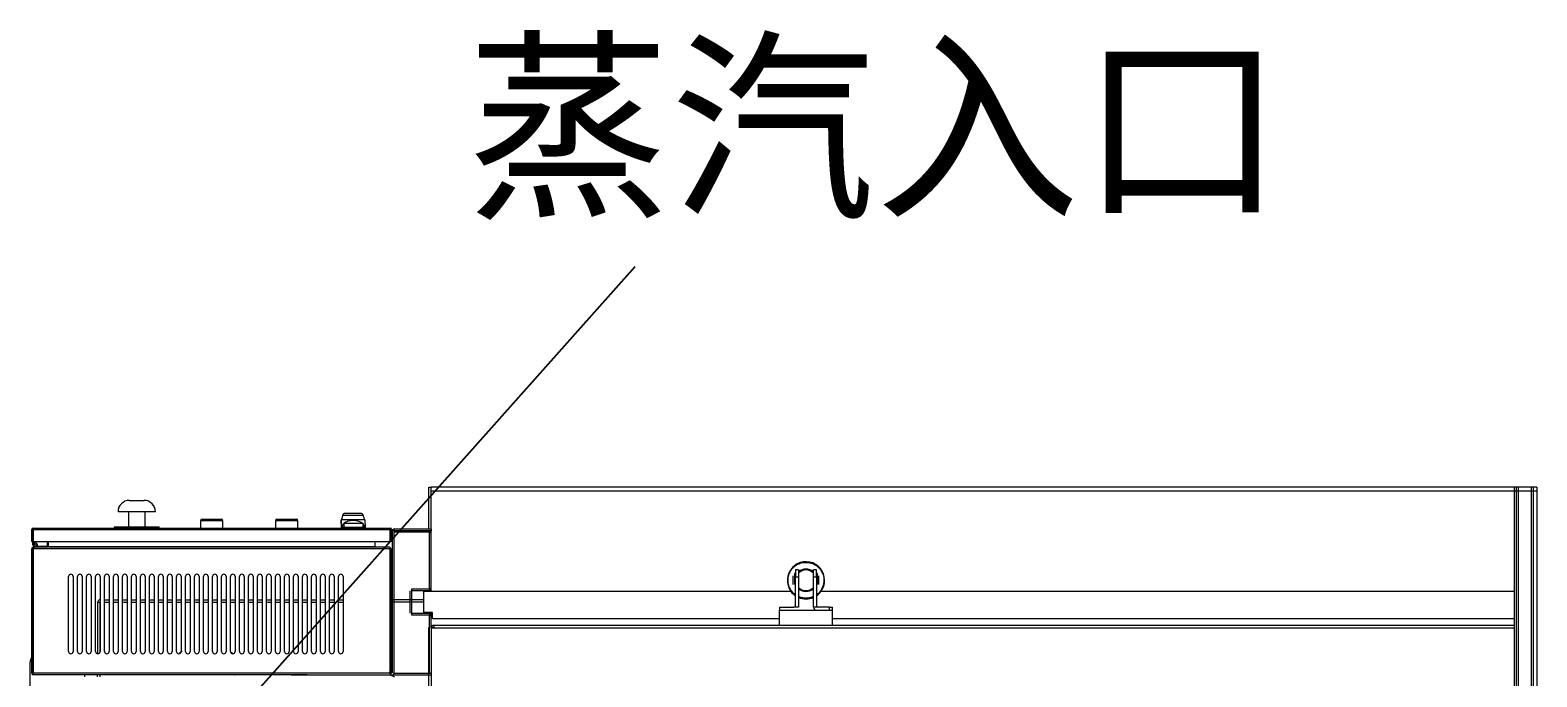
# Model space of a CAD drawing. Header units: millimetres. Extents: x 5343 to 29633, y -275 to 12336.
# Drawn here: x 16040 to 18050, y 4891 to 5754 of the extents above; entities that cross this region are included whole.
import ezdxf

# ---------------------------------------------------------------- set-up
doc = ezdxf.new("R2010")
doc.units = ezdxf.units.MM
doc.linetypes.add('ACAD_ISO02W100', pattern=[15, 12, -3])
doc.styles.get("Standard").update_dxf_attribs({"font": 'arial.ttf', "height": 200})

msp = doc.modelspace()

# ---------------------------------------------------------------- linework, layer by layer
at = {"linetype": 'Continuous', "lineweight": 15}
for p, q in [((16171.8, 5126.5), (16191.8, 5126.5)), ((16171.8, 5126.5), (16191.8, 5126.5)), ((16571.5, 5140.5), (16571.5, 5144)), ((16571.5, 5144), (16574.5, 5144)), ((16571.5, 5140.5), (16571.5, 5144)), ((16571.5, 5144), (16574.5, 5144)), ((16571.5, 5088), (16571.5, 5140.5)), ((16571.5, 5088), (16571.5, 5140.5)), ((18049.5, 5144), (16574.5, 5144)), ((16574.5, 5138.9), (16574.5, 5144)), ((18049.5, 5144), (16574.5, 5144)), ((16574.5, 5138.9), (16574.5, 5144)), ((16574.5, 5088), (16574.5, 5140.5)), ((16574.5, 5088), (16574.5, 5140.5)), ((18049.5, 5138.9), (16574.5, 5138.9)), ((18049.5, 5138.9), (16574.5, 5138.9)), ((18019.5, 4281.6), (18019.5, 5144)), ((18022.5, 4451), (18022.5, 5144)), ((18024.5, 5144), (18024.5, 4453.3)), ((18042.1, 5144), (18042.1, 4453.3)), ((18044.5, 5144), (18044.5, 4453.4)), ((18049.5, 5144), (18049.5, 4555)), ((16206.8, 5111.5), (16156.8, 5111.5)), ((16206.8, 5111.5), (16156.8, 5111.5)), ((16170.8, 5111.5), (16170.8, 5091.5)), ((16170.8, 5111.5), (16170.8, 5091.5)), ((16192.8, 5091.5), (16192.8, 5111.5)), ((16192.8, 5091.5), (16192.8, 5111.5)), ((16483.8, 5106.6), (16456.4, 5106.6)), ((16483.8, 5106.6), (16456.4, 5106.6)), ((16480.7, 5109.1), (16459.3, 5109.1)), ((16480.7, 5109.1), (16459.3, 5109.1)), ((16041.8, 5071.5), (16041.8, 5087.6)), ((16043.3, 5087.6), (16041.8, 5087.6)), ((16041.8, 5071.5), (16041.8, 5087.6)), ((16043.3, 5087.6), (16041.8, 5087.6)), ((16043.3, 5071.5), (16043.3, 5087.6)), ((16043.3, 5071.5), (16043.3, 5087.6)), ((16043.7, 5087.6), (16043.7, 5089.5)), ((16043.7, 5089.5), (16519.9, 5089.5)), ((16043.7, 5087.6), (16043.7, 5089.5)), ((16043.7, 5089.5), (16519.9, 5089.5)), ((16043.7, 5087.6), (16043.7, 5071.5)), ((16043.7, 5087.6), (16519.9, 5087.6)), ((16043.7, 5087.6), (16519.9, 5087.6)), ((16043.7, 5087.6), (16043.7, 5071.5)), ((16152.3, 5091.5), (16151.8, 5091)), ((16152.3, 5091.5), (16151.8, 5091)), ((16151.8, 5091), (16151.8, 5090)), ((16209.3, 5091), (16151.8, 5091)), ((16151.8, 5091), (16151.8, 5090)), ((16209.3, 5091), (16151.8, 5091)), ((16151.8, 5090), (16209.3, 5090)), ((16151.8, 5090), (16209.3, 5090)), ((16152.3, 5091.5), (16208.8, 5091.5)), ((16152.3, 5091.5), (16208.8, 5091.5)), ((16208.8, 5091.5), (16211.3, 5091.5)), ((16208.8, 5091.5), (16211.3, 5091.5)), ((16211.8, 5091), (16209.3, 5091)), ((16211.8, 5091), (16209.3, 5091)), ((16209.3, 5090), (16211.8, 5090)), ((16209.3, 5090), (16211.8, 5090)), ((16211.8, 5091), (16211.3, 5091.5)), ((16211.8, 5091), (16211.3, 5091.5)), ((16211.8, 5090), (16211.8, 5091)), ((16211.8, 5090), (16211.8, 5091)), ((16266.8, 5099.5), (16266.8, 5089.5)), ((16296.8, 5099.5), (16266.8, 5099.5)), ((16266.8, 5099.5), (16266.8, 5089.5)), ((16296.8, 5099.5), (16266.8, 5099.5)), ((16268.8, 5101.5), (16294.8, 5101.5)), ((16268.8, 5101.5), (16294.8, 5101.5)), ((16270.3, 5101.6), (16293.3, 5101.6)), ((16270.3, 5101.6), (16293.3, 5101.6)), ((16296.8, 5089.5), (16296.8, 5099.5)), ((16296.8, 5089.5), (16296.8, 5099.5)), ((16366.8, 5099.5), (16366.8, 5089.5)), ((16396.8, 5099.5), (16366.8, 5099.5)), ((16366.8, 5099.5), (16366.8, 5089.5)), ((16396.8, 5099.5), (16366.8, 5099.5)), ((16368.8, 5101.5), (16394.8, 5101.5)), ((16368.8, 5101.5), (16394.8, 5101.5)), ((16370.3, 5101.6), (16393.3, 5101.6)), ((16370.3, 5101.6), (16393.3, 5101.6)), ((16396.8, 5089.5), (16396.8, 5099.5)), ((16396.8, 5089.5), (16396.8, 5099.5)), ((16454.8, 5091), (16454.3, 5100.3)), ((16454.3, 5100.3), (16454.3, 5089.5)), ((16454.8, 5091), (16454.3, 5100.3)), ((16454.3, 5100.3), (16454.3, 5089.5)), ((16486, 5100.5), (16454.5, 5100.5)), ((16454.5, 5100.5), (16454.5, 5100.5)), ((16486, 5100.5), (16454.5, 5100.5)), ((16454.5, 5100.5), (16454.5, 5100.5)), ((16454.8, 5091), (16486.8, 5091)), ((16454.8, 5089.5), (16454.8, 5091)), ((16454.8, 5091), (16486.8, 5091)), ((16454.8, 5089.5), (16454.8, 5091)), ((16457.8, 5096), (16457.8, 5091)), ((16457.8, 5096), (16483.8, 5096)), ((16457.8, 5096), (16457.8, 5091)), ((16457.8, 5096), (16483.8, 5096)), ((16483.8, 5091), (16483.8, 5096)), ((16483.8, 5091), (16483.8, 5096)), ((16486, 5100.5), (16486.1, 5100.5)), ((16486, 5100.5), (16486.1, 5100.5)), ((16486.1, 5091), (16486.1, 5089.5)), ((16486.1, 5091), (16486.1, 5089.5)), ((16486.8, 5091), (16486.3, 5100.3)), ((16486.8, 5091), (16486.3, 5100.3)), ((16486.3, 5089.5), (16486.3, 5091)), ((16486.3, 5089.5), (16486.3, 5091)), ((16486.8, 5089.5), (16486.8, 5091)), ((16486.8, 5089.5), (16486.8, 5091)), ((16486.8, 5089.5), (16486.8, 5091)), ((16486.8, 5089.5), (16486.8, 5091)), ((16519.9, 5089.5), (16519.9, 5087.6)), ((16519.9, 5089.5), (16519.9, 5087.6)), ((16519.9, 5071.5), (16519.9, 5087.6)), ((16519.9, 5071.5), (16519.9, 5087.6)), ((16520.3, 5087.6), (16521.8, 5087.6)), ((16520.3, 5087.6), (16520.3, 5071.5)), ((16520.3, 5087.6), (16521.8, 5087.6)), ((16520.3, 5087.6), (16520.3, 5071.5)), ((16521.8, 5087.6), (16521.8, 5071.5)), ((16521.8, 5087.6), (16521.8, 5071.5)), ((16522.5, 5085.6), (16522.5, 4896.4)), ((16522.5, 5085.6), (16522.5, 4896.4)), ((16524.5, 5086), (16524.5, 5084)), ((16572.1, 5086), (16524.5, 5086)), ((16524.5, 5086), (16524.5, 5084)), ((16572.1, 5086), (16524.5, 5086)), ((16524.5, 5085.6), (16524.5, 4896.4)), ((16524.5, 5085.6), (16524.5, 4896.4)), ((16574.5, 5088), (16524.9, 5088)), ((16524.9, 5088), (16524.9, 5086)), ((16574.5, 5088), (16524.9, 5088)), ((16524.9, 5088), (16524.9, 5086)), ((16572.1, 5086), (16572.1, 5084)), ((16574.5, 5086), (16572.1, 5086)), ((16572.1, 5086), (16572.1, 5084)), ((16574.5, 5086), (16572.1, 5086)), ((16574.5, 5088), (16574.5, 5086)), ((16574.5, 5088), (16574.5, 5086)), ((16574.5, 5083.6), (16574.5, 5086)), ((16574.5, 5083.6), (16574.5, 5086)), ((16041.8, 5071.5), (16043.3, 5071.5)), ((16041.8, 5071.5), (16043.3, 5071.5)), ((16043.3, 5071), (16043.3, 5071.5)), ((16043.3, 5071), (16043.3, 5071.5)), ((16043.3, 5067), (16043.3, 5071)), ((16044.8, 5071), (16043.3, 5071)), ((16043.3, 5067), (16043.3, 5071)), ((16044.8, 5071), (16043.3, 5071)), ((16043.7, 5071.5), (16519.9, 5071.5)), ((16043.7, 5071.5), (16519.9, 5071.5)), ((16048.9, 5065.5), (16050.3, 5065.5)), ((16048.9, 5065.5), (16050.3, 5065.5)), ((16050.3, 5065.5), (16050.3, 5064)), ((16050.3, 5065.5), (16062.3, 5065.5)), ((16050.3, 5065.5), (16050.3, 5064)), ((16050.3, 5065.5), (16062.3, 5065.5)), ((16062.3, 5071.5), (16062.3, 5064.4)), ((16062.3, 5071.5), (16062.3, 5064.4)), ((16064.1, 5064.4), (16064.1, 5071.5)), ((16064.1, 5064.4), (16064.1, 5071.5)), ((16499.4, 5071.5), (16499.4, 5064.4)), ((16499.4, 5071.5), (16499.4, 5064.4)), ((16521.8, 5071.5), (16520.3, 5071.5)), ((16521.8, 5071.5), (16520.3, 5071.5)), ((16572.1, 5084), (16524.5, 5084)), ((16572.1, 5084), (16524.5, 5084)), ((16572.5, 5008.9), (16572.5, 5083.6)), ((16572.5, 5083.6), (16574.5, 5083.6)), ((16572.5, 5008.9), (16572.5, 5083.6)), ((16572.5, 5083.6), (16574.5, 5083.6)), ((16574.5, 5008.9), (16574.5, 5083.6)), ((16574.5, 5008.9), (16574.5, 5083.6)), ((16043.3, 5062.1), (16041.8, 5062.1)), ((16041.8, 4895.9), (16041.8, 5062.1)), ((16043.3, 5062.1), (16041.8, 5062.1)), ((16041.8, 4895.9), (16041.8, 5062.1)), ((16043.3, 4895.9), (16043.3, 5062.1)), ((16043.3, 4895.9), (16043.3, 5062.1)), ((16043.7, 5064), (16043.7, 5062.5)), ((16044, 5064), (16043.7, 5064)), ((16043.7, 5064), (16043.7, 5062.5)), ((16044, 5064), (16043.7, 5064)), ((16519.9, 5062.1), (16043.7, 5062.1)), ((16043.7, 5062.1), (16043.7, 4895.9)), ((16519.9, 5062.1), (16043.7, 5062.1)), ((16043.7, 5062.1), (16043.7, 4895.9)), ((16519.5, 5064), (16044, 5064)), ((16519.5, 5064), (16044, 5064)), ((16062.3, 5064), (16062.3, 5064.4)), ((16062.3, 5064), (16062.3, 5064.4)), ((16499.4, 5064.4), (16064.1, 5064.4)), ((16499.4, 5064.4), (16064.1, 5064.4)), ((16519.9, 4895.9), (16519.9, 5062.1)), ((16519.9, 4895.9), (16519.9, 5062.1)), ((16520.3, 5062.1), (16520.3, 4895.9)), ((16520.3, 5062.1), (16521.8, 5062.1)), ((16520.3, 5062.1), (16520.3, 4895.9)), ((16520.3, 5062.1), (16521.8, 5062.1)), ((16521.8, 5062.1), (16521.8, 4895.9)), ((16521.8, 5062.1), (16521.8, 4895.9)), ((16090.9, 4925), (16090.9, 5025)), ((16090.9, 4925), (16090.9, 5025)), ((16096.9, 5025), (16096.9, 4925)), ((16096.9, 5025), (16096.9, 4925)), ((16102.9, 4925), (16102.9, 5025)), ((16102.9, 4925), (16102.9, 5025)), ((16108.9, 5025), (16108.9, 4925)), ((16108.9, 5025), (16108.9, 4925)), ((16114.9, 4925), (16114.9, 5025)), ((16114.9, 4925), (16114.9, 5025)), ((16120.9, 5025), (16120.9, 4925)), ((16120.9, 5025), (16120.9, 4925)), ((16126.9, 4925), (16126.9, 5025)), ((16126.9, 4925), (16126.9, 5025)), ((16132.9, 5025), (16132.9, 4925)), ((16132.9, 5025), (16132.9, 4925)), ((16138.9, 4925), (16138.9, 5025)), ((16138.9, 4925), (16138.9, 5025)), ((16144.9, 5025), (16144.9, 4925)), ((16144.9, 5025), (16144.9, 4925)), ((16150.9, 4925), (16150.9, 5025)), ((16150.9, 4925), (16150.9, 5025)), ((16156.9, 5025), (16156.9, 4925)), ((16156.9, 5025), (16156.9, 4925)), ((16162.9, 4925), (16162.9, 5025)), ((16162.9, 4925), (16162.9, 5025)), ((16168.9, 5025), (16168.9, 4925)), ((16168.9, 5025), (16168.9, 4925)), ((16174.9, 4925), (16174.9, 5025)), ((16174.9, 4925), (16174.9, 5025)), ((16180.9, 5025), (16180.9, 4925)), ((16180.9, 5025), (16180.9, 4925)), ((16186.9, 4925), (16186.9, 5025)), ((16186.9, 4925), (16186.9, 5025)), ((16192.9, 5025), (16192.9, 4925)), ((16192.9, 5025), (16192.9, 4925)), ((16198.9, 4925), (16198.9, 5025)), ((16198.9, 4925), (16198.9, 5025)), ((16204.9, 5025), (16204.9, 4925)), ((16204.9, 5025), (16204.9, 4925)), ((16210.9, 4925), (16210.9, 5025)), ((16210.9, 4925), (16210.9, 5025)), ((16216.9, 5025), (16216.9, 4925)), ((16216.9, 5025), (16216.9, 4925)), ((16222.9, 4931.3), (16222.9, 5025)), ((16222.9, 4931.3), (16222.9, 5025)), ((16222.9, 4925), (16222.9, 5025)), ((16228.9, 5025), (16228.9, 4938.1)), ((16228.9, 5025), (16228.9, 4938.1)), ((16228.9, 5025), (16228.9, 4925)), ((16234.9, 4943.4), (16234.9, 5025)), ((16234.9, 4943.4), (16234.9, 5025)), ((16234.9, 4925), (16234.9, 5025)), ((16240.9, 5025), (16240.9, 4947.6)), ((16240.9, 5025), (16240.9, 4947.6)), ((16240.9, 5025), (16240.9, 4925)), ((16246.9, 4951), (16246.9, 5025)), ((16246.9, 4951), (16246.9, 5025)), ((16246.9, 4925), (16246.9, 5025)), ((16252.9, 5025), (16252.9, 4953.6)), ((16252.9, 5025), (16252.9, 4953.6)), ((16252.9, 5025), (16252.9, 4925)), ((16258.9, 4955.6), (16258.9, 5025)), ((16258.9, 4955.6), (16258.9, 5025)), ((16258.9, 4925), (16258.9, 5025)), ((16264.9, 5025), (16264.9, 4957)), ((16264.9, 5025), (16264.9, 4957)), ((16264.9, 5025), (16264.9, 4925)), ((16270.9, 4957.8), (16270.9, 5025)), ((16270.9, 4957.8), (16270.9, 5025)), ((16270.9, 4925), (16270.9, 5025)), ((16270.9, 4925), (16270.9, 5025)), ((16276.9, 5025), (16276.9, 4958.2)), ((16276.9, 5025), (16276.9, 4958.2)), ((16276.9, 5025), (16276.9, 4925)), ((16276.9, 5025), (16276.9, 4925)), ((16282.9, 4958), (16282.9, 5025)), ((16282.9, 4958), (16282.9, 5025)), ((16282.9, 4925), (16282.9, 5025)), ((16282.9, 4925), (16282.9, 5025)), ((16288.9, 5025), (16288.9, 4957.2)), ((16288.9, 5025), (16288.9, 4957.2)), ((16288.9, 5025), (16288.9, 4925)), ((16288.9, 5025), (16288.9, 4925)), ((16294.9, 4956), (16294.9, 5025)), ((16294.9, 4956), (16294.9, 5025)), ((16294.9, 4925), (16294.9, 5025)), ((16294.9, 4925), (16294.9, 5025)), ((16300.9, 5025), (16300.9, 4954.1)), ((16300.9, 5025), (16300.9, 4954.1)), ((16300.9, 5025), (16300.9, 4925)), ((16300.9, 5025), (16300.9, 4925)), ((16306.9, 4951.6), (16306.9, 5025)), ((16306.9, 4951.6), (16306.9, 5025)), ((16306.9, 4925), (16306.9, 5025)), ((16312.9, 5025), (16312.9, 4948.4)), ((16312.9, 5025), (16312.9, 4948.4)), ((16312.9, 5025), (16312.9, 4925)), ((16318.9, 4944.4), (16318.9, 5025)), ((16318.9, 4944.4), (16318.9, 5025)), ((16318.9, 4925), (16318.9, 5025)), ((16324.9, 5025), (16324.9, 4939.4)), ((16324.9, 5025), (16324.9, 4939.4)), ((16324.9, 5025), (16324.9, 4925)), ((16330.9, 4932.9), (16330.9, 5025)), ((16330.9, 4932.9), (16330.9, 5025)), ((16330.9, 4925), (16330.9, 5025)), ((16336.9, 5025), (16336.9, 4925)), ((16336.9, 5025), (16336.9, 4925)), ((16336.9, 5025), (16336.9, 4925)), ((16342.9, 4925), (16342.9, 5025)), ((16342.9, 4925), (16342.9, 5025)), ((16342.9, 4925), (16342.9, 5025)), ((16348.9, 5025), (16348.9, 4925)), ((16348.9, 5025), (16348.9, 4925)), ((16348.9, 5025), (16348.9, 4925)), ((16354.9, 4925), (16354.9, 5025)), ((16354.9, 4925), (16354.9, 5025)), ((16360.9, 5025), (16360.9, 4925)), ((16360.9, 5025), (16360.9, 4925)), ((16366.9, 4925), (16366.9, 5025)), ((16366.9, 4925), (16366.9, 5025)), ((16372.9, 5025), (16372.9, 4925)), ((16372.9, 5025), (16372.9, 4925)), ((16378.9, 4925), (16378.9, 5025)), ((16378.9, 4925), (16378.9, 5025)), ((16384.9, 5025), (16384.9, 4925)), ((16384.9, 5025), (16384.9, 4925)), ((16390.9, 4925), (16390.9, 5025)), ((16390.9, 4925), (16390.9, 5025)), ((16396.9, 5025), (16396.9, 4925)), ((16396.9, 5025), (16396.9, 4925)), ((16402.9, 4925), (16402.9, 5025)), ((16402.9, 4925), (16402.9, 5025)), ((16408.9, 5025), (16408.9, 4925)), ((16408.9, 5025), (16408.9, 4925)), ((16414.9, 4925), (16414.9, 5025)), ((16414.9, 4925), (16414.9, 5025)), ((16420.9, 5025), (16420.9, 4925)), ((16420.9, 5025), (16420.9, 4925)), ((16426.9, 4925), (16426.9, 5025)), ((16426.9, 4925), (16426.9, 5025)), ((16432.9, 5025), (16432.9, 4925)), ((16432.9, 5025), (16432.9, 4925)), ((16438.9, 4925), (16438.9, 5025)), ((16438.9, 4925), (16438.9, 5025)), ((16444.9, 5025), (16444.9, 4925)), ((16444.9, 5025), (16444.9, 4925)), ((16450.9, 4925), (16450.9, 5025)), ((16450.9, 4925), (16450.9, 5025)), ((16456.9, 5025), (16456.9, 4925)), ((16456.9, 5025), (16456.9, 4925)), ((17057.2, 5025.7), (17057.2, 5014.3)), ((17060.1, 5029), (17059.3, 5029)), ((17059.3, 5029), (17059.3, 5014.7)), ((17060.1, 5014.7), (17060.1, 5029)), ((17064.5, 5034), (17060.5, 5034)), ((17060.5, 5034), (17060.5, 5024.5)), ((17064.5, 5034), (17064.5, 5031.5)), ((17064.5, 5031.1), (17064.5, 5029.4)), ((17064.5, 5029.4), (17064.5, 5027.2)), ((17064.5, 5027.2), (17064.5, 5024.5)), ((17088.5, 5034), (17084.5, 5034)), ((17084.5, 5031.4), (17084.5, 5034)), ((17084.5, 5029.4), (17084.5, 5031.1)), ((17084.5, 5027.2), (17084.5, 5029.4)), ((17084.5, 5024.5), (17084.5, 5027.2)), ((17088.5, 5024.5), (17088.5, 5034)), ((17089.7, 5029), (17088.9, 5029)), ((17088.9, 5014.7), (17088.9, 5029)), ((17089.7, 5014.7), (17089.7, 5029)), ((17091.8, 5020), (17091.8, 5025.7)), ((16546.5, 4975.9), (16546.5, 5006.1)), ((16546.5, 4975.9), (16546.5, 5006.1)), ((16548.5, 4975.9), (16548.5, 5006.1)), ((16548.5, 4975.9), (16548.5, 5006.1)), ((16548.9, 5008.5), (16572.1, 5008.5)), ((16548.9, 5006.5), (16548.9, 5008.5)), ((16548.9, 5008.5), (16572.1, 5008.5)), ((16548.9, 5006.5), (16548.9, 5008.5)), ((16548.9, 5006.5), (16572.1, 5006.5)), ((16548.9, 5006.5), (16572.1, 5006.5)), ((17054.5, 5005), (16564.5, 5005)), ((16564.5, 5005), (16564.5, 4977)), ((17054.5, 5005), (16564.5, 5005)), ((16564.5, 5005), (16564.5, 4977)), ((16572.1, 5008.5), (16572.1, 5006.5)), ((16572.1, 5008.5), (16572.1, 5006.5)), ((16574.5, 5008.9), (16572.5, 5008.9)), ((16574.5, 5008.9), (16572.5, 5008.9)), ((16574.5, 5005), (16574.5, 5008.9)), ((16574.5, 5005), (16574.5, 5008.9)), ((17059.3, 5014.7), (17060.1, 5014.7)), ((17060.5, 4986), (17060.5, 5024.5)), ((17060.5, 5024.5), (17064.5, 5024.5)), ((17064.5, 5024.5), (17064.5, 4984)), ((17068.5, 5007.6), (17068.5, 5006.7)), ((17068.5, 5006.7), (17068.5, 5006.3)), ((17080.5, 5006.7), (17080.5, 5007.6)), ((17080.5, 5006.2), (17080.5, 5006.7)), ((17084.5, 4984), (17084.5, 5024.5)), ((17084.5, 5024.5), (17088.5, 5024.5)), ((17088.5, 5024.5), (17088.5, 4986)), ((17088.9, 5014.7), (17089.7, 5014.7)), ((17091.8, 5014.3), (17091.8, 5020)), ((18019.5, 5005), (17094.5, 5005)), ((16129.5, 4990.6), (16129.5, 4922)), ((16129.5, 4990.6), (16132.5, 4990.6)), ((16129.5, 4990.6), (16129.5, 4922)), ((16129.5, 4990.6), (16132.5, 4990.6)), ((16132.5, 4990.6), (16132.5, 4923.6)), ((16132.5, 4990.6), (16132.5, 4923.6)), ((16132.9, 4990.6), (16132.9, 4924.9)), ((16132.9, 4990.6), (16132.9, 4990.6)), ((16132.9, 4990.6), (16132.9, 4924.9)), ((16132.9, 4990.6), (16132.9, 4990.6)), ((16138.9, 4994), (16144.9, 4994)), ((16138.9, 4994), (16144.9, 4994)), ((16138.9, 4990.6), (16144.9, 4990.6)), ((16138.9, 4990.6), (16144.9, 4990.6)), ((16150.9, 4994), (16156.9, 4994)), ((16150.9, 4994), (16156.9, 4994)), ((16150.9, 4990.6), (16156.9, 4990.6)), ((16150.9, 4990.6), (16156.9, 4990.6)), ((16162.9, 4994), (16168.9, 4994)), ((16162.9, 4994), (16168.9, 4994)), ((16162.9, 4990.6), (16168.9, 4990.6)), ((16162.9, 4990.6), (16168.9, 4990.6)), ((16174.9, 4994), (16180.9, 4994)), ((16174.9, 4994), (16180.9, 4994)), ((16174.9, 4990.6), (16180.9, 4990.6)), ((16174.9, 4990.6), (16180.9, 4990.6)), ((16186.9, 4994), (16192.9, 4994)), ((16186.9, 4994), (16192.9, 4994)), ((16186.9, 4990.6), (16192.9, 4990.6)), ((16186.9, 4990.6), (16192.9, 4990.6)), ((16198.9, 4994), (16204.9, 4994)), ((16198.9, 4994), (16204.9, 4994)), ((16198.9, 4990.6), (16204.9, 4990.6)), ((16198.9, 4990.6), (16204.9, 4990.6)), ((16210.9, 4994), (16216.9, 4994)), ((16210.9, 4994), (16216.9, 4994)), ((16210.9, 4990.6), (16216.9, 4990.6)), ((16210.9, 4990.6), (16216.9, 4990.6)), ((16222.9, 4994), (16228.9, 4994)), ((16222.9, 4994), (16228.9, 4994)), ((16222.9, 4994), (16228.9, 4994)), ((16222.9, 4990.6), (16228.9, 4990.6)), ((16222.9, 4990.6), (16228.9, 4990.6)), ((16222.9, 4990.6), (16228.9, 4990.6)), ((16234.9, 4994), (16240.9, 4994)), ((16234.9, 4994), (16240.9, 4994)), ((16234.9, 4994), (16240.9, 4994)), ((16234.9, 4990.6), (16240.9, 4990.6)), ((16234.9, 4990.6), (16240.9, 4990.6)), ((16234.9, 4990.6), (16240.9, 4990.6)), ((16246.9, 4994), (16252.9, 4994)), ((16246.9, 4994), (16252.9, 4994)), ((16246.9, 4994), (16252.9, 4994)), ((16246.9, 4990.6), (16252.9, 4990.6)), ((16246.9, 4990.6), (16252.9, 4990.6)), ((16246.9, 4990.6), (16252.9, 4990.6)), ((16258.9, 4994), (16264.9, 4994)), ((16258.9, 4994), (16264.9, 4994)), ((16258.9, 4994), (16264.9, 4994)), ((16258.9, 4990.6), (16264.9, 4990.6)), ((16258.9, 4990.6), (16264.9, 4990.6)), ((16258.9, 4990.6), (16264.9, 4990.6)), ((16270.9, 4994), (16276.9, 4994)), ((16270.9, 4994), (16276.9, 4994)), ((16270.9, 4994), (16276.9, 4994)), ((16270.9, 4994), (16276.9, 4994)), ((16270.9, 4990.6), (16276.9, 4990.6)), ((16270.9, 4990.6), (16276.9, 4990.6)), ((16270.9, 4990.6), (16276.9, 4990.6)), ((16270.9, 4990.6), (16276.9, 4990.6)), ((16282.9, 4994), (16288.9, 4994)), ((16282.9, 4994), (16288.9, 4994)), ((16282.9, 4994), (16288.9, 4994)), ((16282.9, 4994), (16288.9, 4994)), ((16282.9, 4990.6), (16288.9, 4990.6)), ((16282.9, 4990.6), (16288.9, 4990.6)), ((16282.9, 4990.6), (16288.9, 4990.6)), ((16282.9, 4990.6), (16288.9, 4990.6)), ((16294.9, 4994), (16300.9, 4994)), ((16294.9, 4994), (16300.9, 4994)), ((16294.9, 4994), (16300.9, 4994)), ((16294.9, 4994), (16300.9, 4994)), ((16294.9, 4990.6), (16300.9, 4990.6)), ((16294.9, 4990.6), (16300.9, 4990.6)), ((16294.9, 4990.6), (16300.9, 4990.6)), ((16294.9, 4990.6), (16300.9, 4990.6)), ((16306.9, 4994), (16312.9, 4994)), ((16306.9, 4994), (16312.9, 4994)), ((16306.9, 4994), (16312.9, 4994)), ((16306.9, 4990.6), (16312.9, 4990.6)), ((16306.9, 4990.6), (16312.9, 4990.6)), ((16306.9, 4990.6), (16312.9, 4990.6)), ((16318.9, 4994), (16324.9, 4994)), ((16318.9, 4994), (16324.9, 4994)), ((16318.9, 4994), (16324.9, 4994)), ((16318.9, 4990.6), (16324.9, 4990.6)), ((16318.9, 4990.6), (16324.9, 4990.6)), ((16318.9, 4990.6), (16324.9, 4990.6)), ((16330.9, 4994), (16336.9, 4994)), ((16330.9, 4994), (16336.9, 4994)), ((16330.9, 4994), (16336.9, 4994)), ((16330.9, 4990.6), (16336.9, 4990.6)), ((16330.9, 4990.6), (16336.9, 4990.6)), ((16330.9, 4990.6), (16336.9, 4990.6)), ((16342.9, 4994), (16348.9, 4994)), ((16342.9, 4994), (16348.9, 4994)), ((16342.9, 4994), (16348.9, 4994)), ((16342.9, 4990.6), (16348.9, 4990.6)), ((16342.9, 4990.6), (16348.9, 4990.6)), ((16342.9, 4990.6), (16348.9, 4990.6)), ((16354.9, 4994), (16360.9, 4994)), ((16354.9, 4994), (16360.9, 4994)), ((16354.9, 4990.6), (16360.9, 4990.6)), ((16354.9, 4990.6), (16360.9, 4990.6)), ((16366.9, 4994), (16372.9, 4994)), ((16366.9, 4994), (16372.9, 4994)), ((16366.9, 4990.6), (16372.9, 4990.6)), ((16366.9, 4990.6), (16372.9, 4990.6)), ((16378.9, 4994), (16384.9, 4994)), ((16378.9, 4994), (16384.9, 4994)), ((16378.9, 4990.6), (16384.9, 4990.6)), ((16378.9, 4990.6), (16384.9, 4990.6)), ((16390.9, 4994), (16396.9, 4994)), ((16390.9, 4994), (16396.9, 4994)), ((16390.9, 4990.6), (16396.9, 4990.6)), ((16390.9, 4990.6), (16396.9, 4990.6)), ((16402.9, 4994), (16408.9, 4994)), ((16402.9, 4994), (16408.9, 4994)), ((16402.9, 4990.6), (16408.9, 4990.6)), ((16402.9, 4990.6), (16408.9, 4990.6)), ((16414.9, 4994), (16420.9, 4994)), ((16414.9, 4994), (16420.9, 4994)), ((16414.9, 4990.6), (16420.9, 4990.6)), ((16414.9, 4990.6), (16420.9, 4990.6)), ((16426.9, 4994), (16432.9, 4994)), ((16426.9, 4994), (16432.9, 4994)), ((16426.9, 4990.6), (16432.9, 4990.6)), ((16426.9, 4990.6), (16432.9, 4990.6)), ((16438.9, 4994), (16444.9, 4994)), ((16438.9, 4994), (16444.9, 4994)), ((16438.9, 4990.6), (16444.9, 4990.6)), ((16438.9, 4990.6), (16444.9, 4990.6)), ((16450.9, 4994), (16456.9, 4994)), ((16450.9, 4994), (16456.9, 4994)), ((16450.9, 4990.6), (16456.9, 4990.6)), ((16450.9, 4990.6), (16456.9, 4990.6)), ((16520.3, 4994), (16519.9, 4994)), ((16520.3, 4994), (16519.9, 4994)), ((16520.3, 4990.6), (16519.9, 4990.6)), ((16520.3, 4990.6), (16519.9, 4990.6)), ((16564.5, 4994), (16521.8, 4994)), ((16564.5, 4994), (16521.8, 4994)), ((16564.5, 4990.6), (16521.8, 4990.6)), ((16564.5, 4990.6), (16521.8, 4990.6)), ((17055.2, 5004.4), (17054.9, 5004.4)), ((17056.2, 5002.9), (17056.6, 5002.9)), ((17057.7, 5001.4), (17058.1, 5001.4)), ((17090.9, 5001.4), (17091.3, 5001.4)), ((17092.5, 5002.9), (17092.8, 5002.9)), ((17094.1, 5004.4), (17093.8, 5004.4)), ((16572.1, 4975.5), (16548.9, 4975.5)), ((16548.9, 4973.5), (16548.9, 4975.5)), ((16572.1, 4975.5), (16548.9, 4975.5)), ((16548.9, 4973.5), (16548.9, 4975.5)), ((16572.1, 4973.5), (16548.9, 4973.5)), ((16572.1, 4973.5), (16548.9, 4973.5)), ((16576.5, 4977), (16564.5, 4977)), ((16576.5, 4977), (16564.5, 4977)), ((16572.1, 4975.5), (16572.1, 4973.5)), ((16572.1, 4975.5), (16572.1, 4973.5)), ((16572.5, 4973.1), (16574.5, 4973.1)), ((16572.5, 4896), (16572.5, 4973.1)), ((16572.5, 4973.1), (16574.5, 4973.1)), ((16572.5, 4896), (16572.5, 4973.1)), ((16574.5, 4974), (16574.5, 4977)), ((16574.5, 4974), (16574.5, 4977)), ((16574.5, 4974), (16576.5, 4974)), ((16574.5, 4973.1), (16574.5, 4974)), ((16574.5, 4974), (16576.5, 4974)), ((16574.5, 4973.1), (16574.5, 4974)), ((16574.5, 4956.6), (16574.5, 4973.1)), ((16574.5, 4956.6), (16574.5, 4973.1)), ((16576.5, 4969), (16576.5, 4977)), ((16576.5, 4969), (16576.5, 4977)), ((16576.5, 4969), (17039, 4969)), ((16576.5, 4969), (17039, 4969)), ((17039, 4984), (17043, 4984)), ((17039, 4984), (17039, 4980)), ((17039, 4960), (17039, 4980)), ((17039, 4980), (17110, 4980)), ((17043, 4984), (17058.5, 4984)), ((17064.5, 4984), (17058.5, 4984)), ((17090.5, 4984), (17084.5, 4984)), ((17088.5, 4980), (17106, 4980)), ((17106, 4984), (17090.5, 4984)), ((17106, 4984), (17110, 4984)), ((17106, 4980), (17106, 4984)), ((17110, 4980), (17110, 4984)), ((17110, 4960), (17110, 4980)), ((17110, 4969), (18019.5, 4969)), ((16571.5, 4843.4), (16571.5, 4957)), ((16571.5, 4843.4), (16571.5, 4957)), ((16574.5, 4957.4), (16577.9, 4957.4)), ((16574.5, 4957.4), (16577.9, 4957.4)), ((16574.5, 4957), (16577.9, 4957)), ((16574.5, 4957), (16577.9, 4957)), ((16574.5, 4956.6), (16574.5, 4840)), ((16574.5, 4956.6), (16577.9, 4956.6)), ((16574.5, 4956.6), (16577.9, 4956.6)), ((16574.5, 4956.6), (16574.5, 4840)), ((16577.9, 4960), (16577.9, 4956.6)), ((16577.9, 4960), (17039, 4960)), ((16577.9, 4960), (17039, 4960)), ((16577.9, 4960), (16577.9, 4956.6)), ((16577.9, 4956.6), (18019.5, 4956.6)), ((16577.9, 4956.6), (18019.5, 4956.6)), ((17039, 4960), (17110, 4960)), ((17110, 4960), (18019.5, 4960)), ((16238.6, 4922.5), (16242.4, 4926)), ((16307, 4924.6), (16309.3, 4922.5)), ((16336.9, 4925), (16336.8, 4924.4)), ((16336.9, 4925), (16336.8, 4924.4)), ((16039.5, 4839.1), (16039.5, 4911)), ((16043.7, 4919.1), (16043.3, 4918.8)), ((16043.7, 4919.1), (16043.3, 4918.8)), ((16043.3, 4895.9), (16041.8, 4895.9)), ((16043.3, 4895.9), (16041.8, 4895.9)), ((16043.7, 4894), (16043.7, 4895.9)), ((16170.2, 4895.9), (16043.7, 4895.9)), ((16043.7, 4894), (16043.7, 4895.9)), ((16412.1, 4895.9), (16043.7, 4895.9)), ((16167.3, 4894), (16043.7, 4894)), ((16409.2, 4894), (16043.7, 4894)), ((16112.5, 4891), (16112.5, 4894)), ((16112.5, 4891), (16112.5, 4894)), ((16129.1, 4894), (16129.1, 4891)), ((16129.1, 4894), (16129.1, 4891)), ((16132.9, 4891), (16132.9, 4894)), ((16132.9, 4891), (16132.9, 4894)), ((16312.7, 4894), (16313.2, 4894)), ((16519.9, 4895.9), (16384.9, 4895.9)), ((16519.9, 4895.9), (16384.9, 4895.9)), ((16387.7, 4894), (16574.5, 4894)), ((16387.7, 4894), (16574.5, 4894)), ((16520.8, 4893.5), (16519.3, 4898)), ((16519.9, 4895.9), (16519.9, 4894)), ((16519.9, 4895.9), (16519.9, 4894)), ((16520.3, 4895.9), (16521.8, 4895.9)), ((16520.3, 4895.9), (16521.8, 4895.9)), ((16525.1, 4891.1), (16521.1, 4893.1)), ((16524.9, 4894), (16524.9, 4896)), ((16524.9, 4896), (16574.5, 4896)), ((16524.9, 4896), (16574.5, 4896)), ((16524.9, 4894), (16524.9, 4896)), ((16524.9, 4894), (16574.5, 4894)), ((16524.9, 4894), (16574.5, 4894)), ((16572.5, 4896), (16574.5, 4896)), ((16572.5, 4896), (16574.5, 4896))]:
    msp.add_line(p, q, dxfattribs=at)
at = {"linetype": 'ACAD_ISO02W100', "ltscale": 750}
msp.add_lwpolyline([(16318, 4845.1), (16846.6, 5438.6)], dxfattribs=at)
at = {"linetype": 'Continuous', "lineweight": 15}
msp.add_circle((16046.3, 5067), 1.5, dxfattribs=at)
msp.add_circle((16046.3, 5067), 1.5, dxfattribs=at)
for centre, radius, start, end in [((16171.8, 5111.5), 15, 90, 180), ((16171.8, 5111.5), 15, 90, 180), ((16191.8, 5111.5), 15, 0, 90), ((16191.8, 5111.5), 15, 0, 90), ((16043.7, 5087.6), 1.9, 90, 180), ((16043.7, 5087.6), 1.9, 90, 180), ((16268.8, 5099.5), 2, 90, 180), ((16268.8, 5099.5), 2, 90, 180), ((16294.8, 5099.5), 2, 0, 90), ((16294.8, 5099.5), 2, 0, 90), ((16368.8, 5099.5), 2, 90, 180), ((16368.8, 5099.5), 2, 90, 180), ((16394.8, 5099.5), 2, 0, 90), ((16394.8, 5099.5), 2, 0, 90), ((16519.9, 5087.6), 1.9, 0, 90), ((16519.9, 5087.6), 1.9, 0, 90), ((16524.9, 5085.6), 2.4, 90, 180), ((16524.9, 5085.6), 2.4, 90, 180), ((16572.1, 5083.6), 2.4, 0, 90), ((16572.1, 5083.6), 2.4, 0, 90), ((16046.3, 5067), 3, 330, 270), ((16046.3, 5067), 3, 330, 270), ((16093.9, 5025), 3, 0, 180), ((16093.9, 5025), 3, 0, 180), ((16105.9, 5025), 3, 0, 180), ((16105.9, 5025), 3, 0, 180), ((16117.9, 5025), 3, 0, 180), ((16117.9, 5025), 3, 0, 180), ((16129.9, 5025), 3, 0, 180), ((16129.9, 5025), 3, 0, 180), ((16141.9, 5025), 3, 0, 180), ((16141.9, 5025), 3, 0, 180), ((16153.9, 5025), 3, 0, 180), ((16153.9, 5025), 3, 0, 180), ((16165.9, 5025), 3, 0, 180), ((16165.9, 5025), 3, 0, 180), ((16177.9, 5025), 3, 0, 180), ((16177.9, 5025), 3, 0, 180), ((16189.9, 5025), 3, 0, 180), ((16189.9, 5025), 3, 0, 180), ((16201.9, 5025), 3, 0, 180), ((16201.9, 5025), 3, 0, 180), ((16213.9, 5025), 3, 0, 180), ((16213.9, 5025), 3, 0, 180), ((16225.9, 5025), 3, 0, 180), ((16225.9, 5025), 3, 0, 180), ((16225.9, 5025), 3, 0, 180), ((16237.9, 5025), 3, 0, 180), ((16237.9, 5025), 3, 0, 180), ((16237.9, 5025), 3, 0, 180), ((16249.9, 5025), 3, 0, 180), ((16249.9, 5025), 3, 0, 180), ((16249.9, 5025), 3, 0, 180), ((16261.9, 5025), 3, 0, 180), ((16261.9, 5025), 3, 0, 180), ((16261.9, 5025), 3, 0, 180), ((16273.9, 5025), 3, 0, 180), ((16273.9, 5025), 3, 0, 180), ((16273.9, 5025), 3, 0, 180), ((16273.9, 5025), 3, 0, 180), ((16285.9, 5025), 3, 0, 180), ((16285.9, 5025), 3, 0, 180), ((16285.9, 5025), 3, 0, 180), ((16285.9, 5025), 3, 0, 180), ((16297.9, 5025), 3, 0, 180), ((16297.9, 5025), 3, 0, 180), ((16297.9, 5025), 3, 0, 180), ((16297.9, 5025), 3, 0, 180), ((16309.9, 5025), 3, 0, 180), ((16309.9, 5025), 3, 0, 180), ((16309.9, 5025), 3, 0, 180), ((16321.9, 5025), 3, 0, 180), ((16321.9, 5025), 3, 0, 180), ((16321.9, 5025), 3, 0, 180), ((16333.9, 5025), 3, 0, 180), ((16333.9, 5025), 3, 0, 180), ((16333.9, 5025), 3, 0, 180), ((16345.9, 5025), 3, 0, 180), ((16345.9, 5025), 3, 0, 180), ((16345.9, 5025), 3, 0, 180), ((16357.9, 5025), 3, 0, 180), ((16357.9, 5025), 3, 0, 180), ((16369.9, 5025), 3, 0, 180), ((16369.9, 5025), 3, 0, 180), ((16381.9, 5025), 3, 0, 180), ((16381.9, 5025), 3, 0, 180), ((16393.9, 5025), 3, 0, 180), ((16393.9, 5025), 3, 0, 180), ((16405.9, 5025), 3, 0, 180), ((16405.9, 5025), 3, 0, 180), ((16417.9, 5025), 3, 0, 180), ((16417.9, 5025), 3, 0, 180), ((16429.9, 5025), 3, 0, 180), ((16429.9, 5025), 3, 0, 180), ((16441.9, 5025), 3, 0, 180), ((16441.9, 5025), 3, 0, 180), ((16453.9, 5025), 3, 0, 180), ((16453.9, 5025), 3, 0, 180), ((17074.5, 5020), 24.8, 0, 235.5521), ((17074.5, 5020), 15, 48.1897, 131.8103), ((17074.5, 5020), 13.8, 43.443, 136.557), ((16572.1, 5008.9), 2.4, 270, 0), ((16572.1, 5008.9), 2.4, 270, 0), ((17074.5, 5020), 25, 216.8699, 235.9442), ((17074.5, 5020), 13.8, 223.443, 316.557), ((17074.5, 5020), 15, 228.1897, 311.8103), ((17074.5, 5020), 14.5, 245.6243, 294.3757), ((17074.5, 5020), 24.8, 304.4479, 0), ((17074.5, 5020), 25, 304.0558, 323.1301), ((17058.5, 4986), 2, 270, 0), ((17074.5, 5020), 24.7, 246.169, 293.831), ((17074.5, 5020), 25, 246.4218, 293.5782), ((17090.5, 4986), 2, 180, 270), ((16548.9, 4975.9), 0.4, 180, 270), ((16548.9, 4975.9), 0.4, 180, 270), ((16572.1, 4973.1), 2.4, 0, 90), ((16572.1, 4973.1), 2.4, 0, 90), ((17088.5, 4984), 4, 180, 270), ((16577.9, 4956.6), 3.4, 90, 180), ((16577.9, 4956.6), 3.4, 90, 180), ((16093.9, 4925), 3, 180, 0), ((16093.9, 4925), 3, 180, 0), ((16105.9, 4925), 3, 180, 0), ((16105.9, 4925), 3, 180, 0), ((16117.9, 4925), 3, 180, 0), ((16117.9, 4925), 3, 180, 0), ((16129.9, 4925), 3, 180, 0), ((16129.9, 4925), 3, 180, 0), ((16141.9, 4925), 3, 180, 0), ((16141.9, 4925), 3, 180, 0), ((16153.9, 4925), 3, 180, 0), ((16153.9, 4925), 3, 180, 0), ((16165.9, 4925), 3, 180, 0), ((16165.9, 4925), 3, 180, 0), ((16177.9, 4925), 3, 180, 0), ((16177.9, 4925), 3, 180, 0), ((16189.9, 4925), 3, 180, 0), ((16189.9, 4925), 3, 180, 0), ((16201.9, 4925), 3, 180, 0), ((16201.9, 4925), 3, 180, 0), ((16213.9, 4925), 3, 180, 0), ((16213.9, 4925), 3, 180, 0), ((16225.9, 4925), 3, 180, 0), ((16237.9, 4925), 3, 180, 0), ((16249.9, 4925), 3, 180, 0), ((16261.9, 4925), 3, 180, 0), ((16273.9, 4925), 3, 180, 0), ((16273.9, 4925), 3, 180, 0), ((16285.9, 4925), 3, 180, 0), ((16285.9, 4925), 3, 180, 0), ((16297.9, 4925), 3, 180, 0), ((16297.9, 4925), 3, 180, 0), ((16309.9, 4925), 3, 180, 0), ((16321.9, 4925), 3, 180, 0), ((16333.9, 4925), 3, 180, 0), ((16345.9, 4925), 3, 180, 0), ((16345.9, 4925), 3, 180, 0), ((16345.9, 4925), 3, 180, 0), ((16357.9, 4925), 3, 180, 0), ((16357.9, 4925), 3, 180, 0), ((16369.9, 4925), 3, 180, 0), ((16369.9, 4925), 3, 180, 0), ((16381.9, 4925), 3, 180, 0), ((16381.9, 4925), 3, 180, 0), ((16393.9, 4925), 3, 180, 0), ((16393.9, 4925), 3, 180, 0), ((16405.9, 4925), 3, 180, 0), ((16405.9, 4925), 3, 180, 0), ((16417.9, 4925), 3, 180, 0), ((16417.9, 4925), 3, 180, 0), ((16429.9, 4925), 3, 180, 0), ((16429.9, 4925), 3, 180, 0), ((16441.9, 4925), 3, 180, 0), ((16441.9, 4925), 3, 180, 0), ((16453.9, 4925), 3, 180, 0), ((16453.9, 4925), 3, 180, 0), ((16049.5, 4911), 10, 140.763, 180), ((16049.5, 4911), 10, 140.763, 180), ((16043.7, 4895.9), 1.9, 180, 270), ((16043.7, 4895.9), 1.9, 180, 270), ((16043.7, 4895.9), 0.4, 180, 270), ((16043.7, 4895.9), 0.4, 180, 270)]:
    msp.add_arc(centre, radius, start, end, dxfattribs=at)
for centre, major_axis, start_param, end_param in [((16454.5, 5100.3), (0.2, -0.005), 1.616485, 3.187281), ((16454.5, 5100.3), (0.2, -0.005), 1.616485, 3.187281), ((16470.8, 5091), (15, -0.4), 2.634488, 3.187281), ((16470.8, 5091), (15, -0.4), 2.634488, 3.187281), ((16470.8, 5091), (15, -0.4), 0.661168, 2.571801), ((16470.8, 5091), (15, -0.4), 0.661168, 2.571801), ((16470.8, 5091), (15, -0.4), 0.045688, 0.537525), ((16470.8, 5091), (15, -0.4), 0.045688, 0.537525), ((16486.1, 5100.3), (0.2, -0.005), 0.045688, 1.616485), ((16486.1, 5100.3), (0.2, -0.005), 0.045688, 1.616485)]:
    msp.add_ellipse(centre, major_axis=major_axis, ratio=0.576815, start_param=start_param, end_param=end_param, dxfattribs=at)
for points, knots in [([(16456.4, 5106.6), (16456.2, 5106), (16455.9, 5104.6), (16455.1, 5102.4), (16454.8, 5101.2), (16454.5, 5100.5)], [0, 0, 0, 0, 0.265535, 0.538669, 1, 1, 1, 1]), ([(16456.4, 5106.6), (16456.2, 5106), (16455.9, 5104.6), (16455.1, 5102.4), (16454.8, 5101.2), (16454.5, 5100.5)], [0, 0, 0, 0, 0.265535, 0.538669, 1, 1, 1, 1]), ([(16459.3, 5109.1), (16458.8, 5109), (16458, 5108.9), (16457.1, 5108.2), (16456.6, 5107.4), (16456.4, 5106.8), (16456.4, 5106.6)], [0, 0, 0, 0, 0.35935, 0.639725, 0.922051, 1, 1, 1, 1]), ([(16459.3, 5109.1), (16458.8, 5109), (16458, 5108.9), (16457.1, 5108.2), (16456.6, 5107.4), (16456.4, 5106.8), (16456.4, 5106.6)], [0, 0, 0, 0, 0.35935, 0.639725, 0.922051, 1, 1, 1, 1]), ([(16483.8, 5106.6), (16483.7, 5107), (16483.4, 5107.8), (16482.7, 5108.6), (16481.7, 5109), (16481, 5109), (16480.7, 5109.1)], [0, 0, 0, 0, 0.2354957, 0.4701003, 0.7910601, 1, 1, 1, 1]), ([(16483.8, 5106.6), (16483.7, 5107), (16483.4, 5107.8), (16482.7, 5108.6), (16481.7, 5109), (16481, 5109), (16480.7, 5109.1)], [0, 0, 0, 0, 0.2354957, 0.4701003, 0.7910601, 1, 1, 1, 1]), ([(16486, 5100.5), (16485.9, 5100.9), (16485.6, 5101.7), (16484.8, 5103.6), (16484.2, 5105.5), (16483.8, 5106.6)], [0, 0, 0, 0, 0.257031, 0.522254, 1, 1, 1, 1]), ([(16486, 5100.5), (16485.9, 5100.9), (16485.6, 5101.7), (16484.8, 5103.6), (16484.2, 5105.5), (16483.8, 5106.6)], [0, 0, 0, 0, 0.257031, 0.522254, 1, 1, 1, 1]), ([(16043.7, 5064), (16043.4, 5063.9), (16042.9, 5063.9), (16042.2, 5063.3), (16041.8, 5062.7), (16041.8, 5062.2), (16041.8, 5062.1)], [0, 0, 0, 0, 0.26928, 0.538775, 0.808272, 1, 1, 1, 1]), ([(16043.7, 5064), (16043.4, 5063.9), (16042.9, 5063.9), (16042.2, 5063.3), (16041.8, 5062.7), (16041.8, 5062.2), (16041.8, 5062.1)], [0, 0, 0, 0, 0.26928, 0.538775, 0.808272, 1, 1, 1, 1]), ([(16043.7, 5062.5), (16043.6, 5062.4), (16043.5, 5062.4), (16043.3, 5062.3), (16043.3, 5062.1), (16043.3, 5062.1)], [0, 0, 0, 0, 0.343117, 0.668587, 1, 1, 1, 1]), ([(16043.7, 5062.5), (16043.6, 5062.4), (16043.5, 5062.4), (16043.3, 5062.3), (16043.3, 5062.1), (16043.3, 5062.1)], [0, 0, 0, 0, 0.343117, 0.668587, 1, 1, 1, 1]), ([(17050.6, 5020), (17050.6, 5021.1), (17050.7, 5023.4), (17051.5, 5026.9), (17052.7, 5030.1), (17053.9, 5032.1), (17054.5, 5033.1)], [0, 0, 0, 0, 0.24867, 0.5, 0.75133, 1, 1, 1, 1]), ([(17054.5, 5033.1), (17055.2, 5034.1), (17056.7, 5036.1), (17059.5, 5038.7), (17062.7, 5040.9), (17066.3, 5042.6), (17070.1, 5043.6), (17074, 5044), (17077.8, 5043.8), (17081.4, 5043), (17084.9, 5041.6), (17088.2, 5039.7), (17091.2, 5037.3), (17093.8, 5034.3), (17095.9, 5031), (17097.4, 5027.4), (17098.3, 5023.7), (17098.4, 5021.2), (17098.5, 5020)], [0, 0, 0, 0, 0.059691, 0.121726, 0.185429, 0.25, 0.314571, 0.378274, 0.440309, 0.5, 0.559691, 0.621726, 0.685429, 0.75, 0.814571, 0.878274, 0.940309, 1, 1, 1, 1]), ([(17060.5, 5000.6), (17059.5, 5001.4), (17057.2, 5003.1), (17054.4, 5006.7), (17052.1, 5011), (17050.8, 5015.5), (17050.7, 5018.5), (17050.6, 5020)], [0, 0, 0, 0, 0.167613, 0.386297, 0.600436, 0.806027, 1, 1, 1, 1]), ([(17098.5, 5020), (17098.4, 5018.5), (17098.2, 5015.5), (17097.1, 5011.8), (17095.8, 5008.9), (17094.2, 5006.1), (17091.9, 5003.1), (17089.5, 5001.4), (17088.5, 5000.6)], [0, 0, 0, 0, 0.193919, 0.399455, 0.506644, 0.61381, 0.832433, 1, 1, 1, 1]), ([(17084.5, 4998.3), (17084.1, 4998.1), (17082.4, 4997.1), (17079, 4996.3), (17074.5, 4995.9), (17070.1, 4996.3), (17066.7, 4997.2), (17064.9, 4998), (17064.5, 4998.2)], [0, 0, 0, 0, 0.064536, 0.289004, 0.500785, 0.712567, 0.937034, 1, 1, 1, 1]), ([(16309.3, 4922.5), (16309.4, 4922.4), (16309.5, 4922.3), (16309.6, 4922.2), (16309.6, 4922.2), (16309.6, 4922.2)], [0, 0, 0, 0, 0.470143, 0.940814, 1, 1, 1, 1]), ([(16520, 4922.2), (16520.1, 4922.2), (16520.1, 4922.3), (16520.2, 4922.4), (16520.3, 4922.5), (16520.3, 4922.5)], [0, 0, 0, 0, 0.470143, 0.940814, 1, 1, 1, 1]), ([(16516.4, 4893.4), (16516.4, 4893.4), (16516.4, 4893.3), (16516.4, 4893.2), (16516.4, 4893.2), (16516.3, 4893.2), (16516.3, 4893.2)], [0, 0, 0, 0, 0.0763056, 0.4019402, 0.7270572, 1, 1, 1, 1]), ([(16521.1, 4893.1), (16521, 4893.2), (16520.9, 4893.2), (16520.9, 4893.4), (16520.8, 4893.5), (16520.8, 4893.5)], [0, 0, 0, 0, 0.470143, 0.940814, 1, 1, 1, 1]), ([(16525.6, 4891.1), (16525.5, 4891), (16525.4, 4891), (16525.2, 4891.1), (16525.1, 4891.1)], [0, 0, 0, 0, 0.515489, 1, 1, 1, 1])]:
    msp.add_open_spline(points, degree=3, knots=knots, dxfattribs=at)
for points in [[(16043.7, 5062.1), (16043.7, 5062.3), (16043.8, 5062.8), (16043.9, 5063.4), (16043.9, 5063.9), (16044, 5063.9), (16044, 5064)], [(16043.7, 5062.1), (16043.7, 5062.3), (16043.8, 5062.8), (16043.9, 5063.4), (16043.9, 5063.9), (16044, 5063.9), (16044, 5064)], [(16519.5, 5064), (16519.6, 5063.9), (16519.6, 5063.9), (16519.7, 5063.4), (16519.8, 5062.8), (16519.9, 5062.3), (16519.9, 5062.1)], [(16519.5, 5064), (16519.6, 5063.9), (16519.6, 5063.9), (16519.7, 5063.4), (16519.8, 5062.8), (16519.9, 5062.3), (16519.9, 5062.1)], [(16132.9, 4994), (16132.5, 4993.9), (16131.6, 4993.8), (16130.5, 4993), (16129.7, 4991.9), (16129.6, 4991), (16129.5, 4990.6)], [(16132.9, 4994), (16132.5, 4993.9), (16131.6, 4993.8), (16130.5, 4993), (16129.7, 4991.9), (16129.6, 4991), (16129.5, 4990.6)]]:
    msp.add_open_spline(points, degree=3, dxfattribs=at)

# ---------------------------------------------------------------- texts
at = {"color": 1, "insert": (16621.2, 5724.8), "char_height": 200, "attachment_point": 1}
msp.add_mtext_dynamic_manual_height_columns('{\\fSimSun|b0|i0|c134|p2;蒸汽入口}', width=1655.108, gutter_width=1000, heights=[0], dxfattribs=at)

doc.saveas('drawing.dxf')
